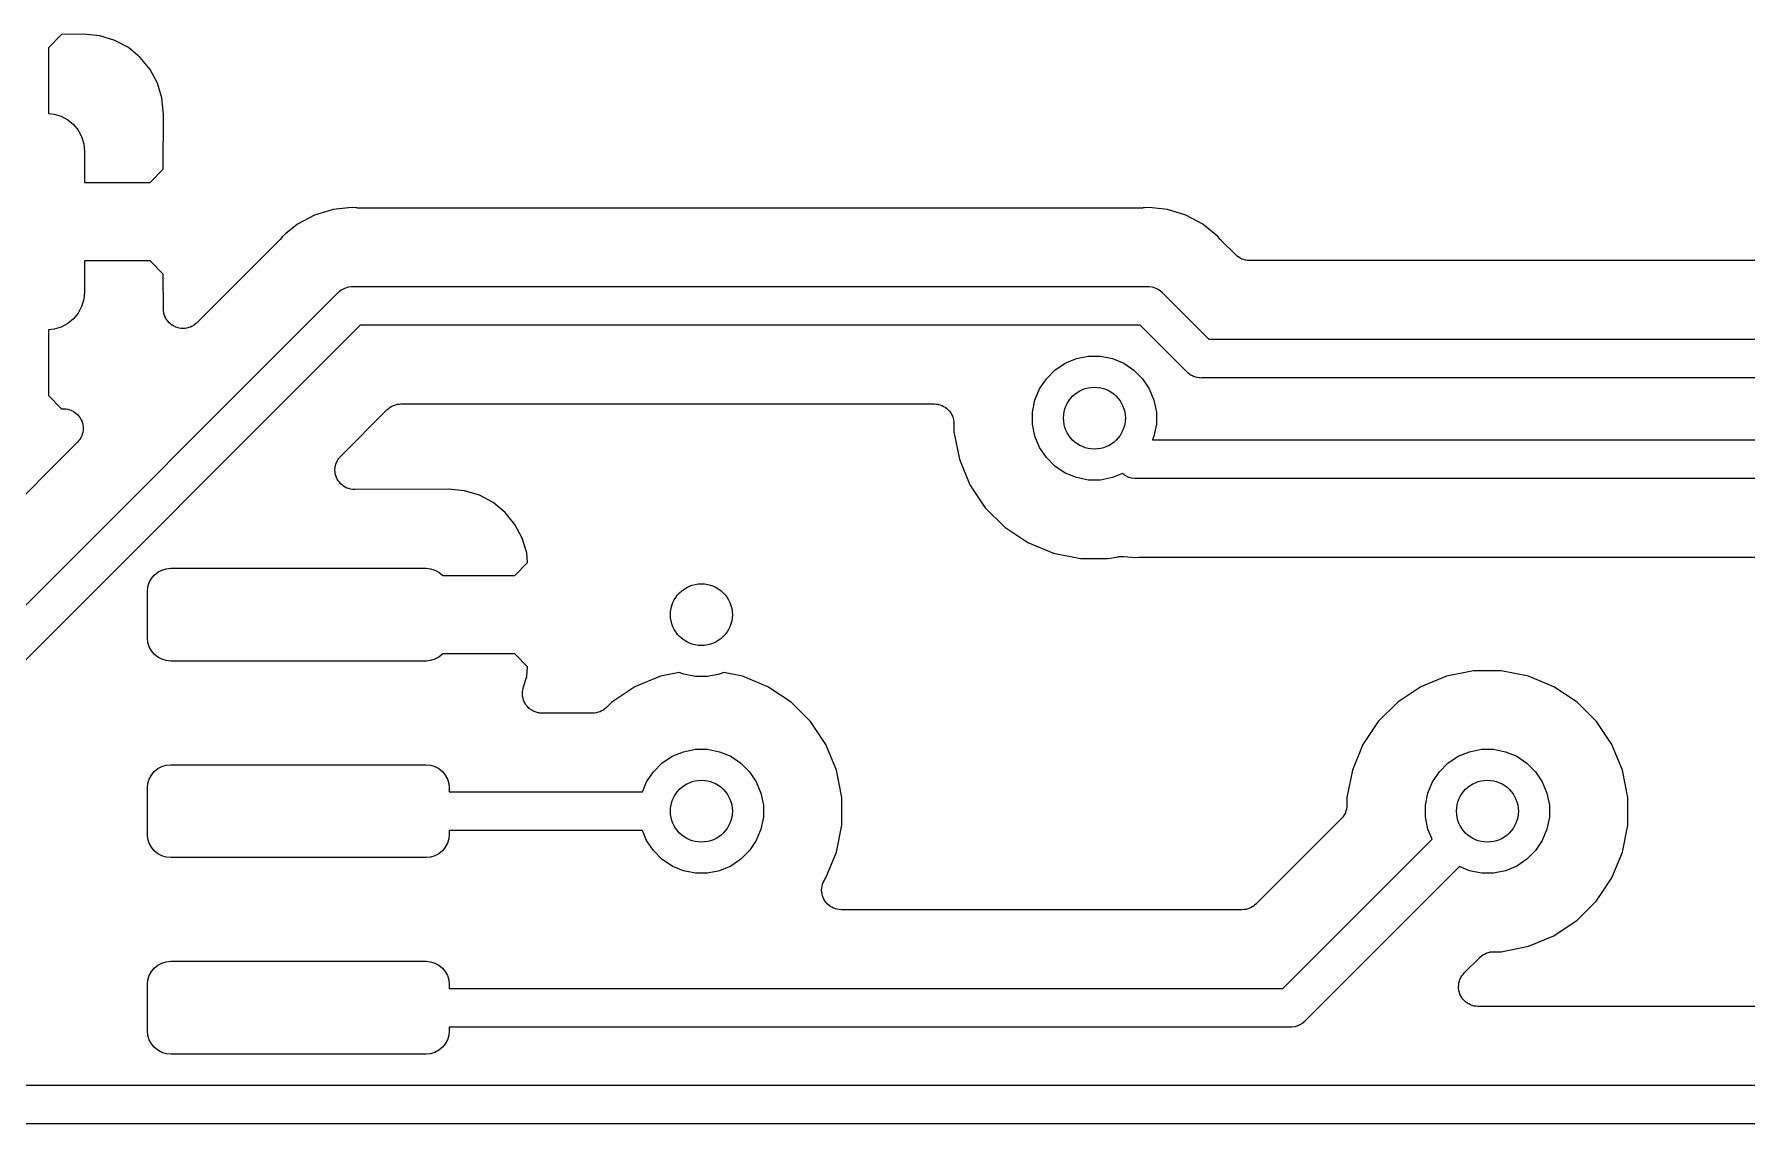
# Model space of a CAD drawing. Extents: x 4.65 to 8.46, y -5.31 to -3.29.
# Drawn here: x 6.6302 to 7.066, y -4.0795 to -3.8023 of the extents above; entities that cross this region are included whole.
import ezdxf

# ---------------------------------------------------------------- set-up
doc = ezdxf.new("R2010")
doc.units = 0
doc.header["$MEASUREMENT"] = 0
doc.layers.add('BLACK', color=7, linetype='CONTINUOUS')

msp = doc.modelspace()

# ---------------------------------------------------------------- linework, layer by layer
at = {"layer": 'BLACK', "linetype": 'CONTINUOUS'}
for p, q in [((6.63717, -3.80241), (6.63382, -3.80576)), ((6.6428, -3.80232), (6.63717, -3.80241)), ((6.64693, -3.80273), (6.6428, -3.80232)), ((6.6507, -3.80387), (6.64693, -3.80273)), ((6.65418, -3.80573), (6.6507, -3.80387)), ((6.63382, -3.80576), (6.63382, -3.82248)), ((6.65722, -3.80823), (6.65418, -3.80573)), ((6.65972, -3.81128), (6.65722, -3.80823)), ((6.66158, -3.81475), (6.65972, -3.81128)), ((6.66272, -3.81852), (6.66158, -3.81475)), ((6.66313, -3.82267), (6.66272, -3.81852)), ((6.63382, -3.82248), (6.63529, -3.82263)), ((6.63529, -3.82263), (6.63709, -3.82317)), ((6.63709, -3.82317), (6.63875, -3.82406)), ((6.63875, -3.82406), (6.6402, -3.82525)), ((6.6402, -3.82525), (6.64139, -3.82671)), ((6.66303, -3.83666), (6.66313, -3.82267)), ((6.64139, -3.82671), (6.64228, -3.82836)), ((6.64228, -3.82836), (6.64283, -3.83017)), ((6.64283, -3.83017), (6.64301, -3.83204)), ((6.64301, -3.83204), (6.64301, -3.84)), ((6.65969, -3.84), (6.66303, -3.83666)), ((6.64301, -3.84), (6.65969, -3.84)), ((6.70627, -3.8469), (6.70157, -3.84832)), ((6.71017, -3.84651), (6.70627, -3.8469)), ((6.71115, -3.84641), (6.71017, -3.84651)), ((6.71017, -3.84651), (6.71017, -3.84651)), ((6.71213, -3.84651), (6.71115, -3.84641)), ((6.71234, -3.84651), (6.71213, -3.84651)), ((6.71255, -3.84653), (6.71234, -3.84651)), ((6.71262, -3.84654), (6.71255, -3.84653)), ((6.91223, -3.84654), (6.71262, -3.84654)), ((6.91244, -3.84651), (6.91223, -3.84654)), ((6.91265, -3.84652), (6.91244, -3.84651)), ((6.91272, -3.84651), (6.91265, -3.84652)), ((6.9137, -3.84641), (6.91272, -3.84651)), ((6.91468, -3.84651), (6.9137, -3.84641)), ((6.91859, -3.8469), (6.91468, -3.84651)), ((6.91468, -3.84651), (6.91468, -3.84651)), ((6.92328, -3.84832), (6.91859, -3.8469)), ((6.69724, -3.85064), (6.6942, -3.85312)), ((6.70157, -3.84832), (6.69724, -3.85064)), ((6.92761, -3.85064), (6.92328, -3.84832)), ((6.93141, -3.85375), (6.92761, -3.85064)), ((6.69249, -3.85487), (6.67163, -3.87574)), ((6.69262, -3.85471), (6.69249, -3.85487)), ((6.69277, -3.85456), (6.69262, -3.85471)), ((6.69282, -3.85451), (6.69277, -3.85456)), ((6.69344, -3.85375), (6.69282, -3.85451)), ((6.6942, -3.85313), (6.69344, -3.85375)), ((6.6942, -3.85312), (6.6942, -3.85313)), ((6.93203, -3.85451), (6.93141, -3.85375)), ((6.93218, -3.85466), (6.93203, -3.85451)), ((6.93231, -3.85482), (6.93218, -3.85466)), ((6.93236, -3.85487), (6.93231, -3.85482)), ((6.93594, -3.85846), (6.93236, -3.85487)), ((6.65969, -3.86), (6.64301, -3.86)), ((6.64301, -3.86), (6.64301, -3.86796)), ((6.66303, -3.86334), (6.65969, -3.86)), ((6.9363, -3.85875), (6.93594, -3.85846)), ((6.93666, -3.85905), (6.9363, -3.85875)), ((6.93668, -3.85906), (6.93666, -3.85905)), ((6.9367, -3.85908), (6.93668, -3.85906)), ((6.93711, -3.85929), (6.9367, -3.85908)), ((6.93751, -3.85952), (6.93711, -3.85929)), ((6.93754, -3.85952), (6.93751, -3.85952)), ((6.93756, -3.85954), (6.93754, -3.85952)), ((6.938, -3.85967), (6.93756, -3.85954)), ((6.93844, -3.85981), (6.938, -3.85967)), ((6.93847, -3.85981), (6.93844, -3.85981)), ((6.93849, -3.85982), (6.93847, -3.85981)), ((6.93895, -3.85987), (6.93849, -3.85982)), ((6.93941, -3.85992), (6.93895, -3.85987)), ((6.93946, -3.85992), (6.93941, -3.85992)), ((6.93948, -3.85992), (6.93946, -3.85992)), ((6.93946, -3.85992), (6.93946, -3.85992)), ((6.93946, -3.85992), (6.93946, -3.85992)), ((7.29169, -3.85992), (6.93948, -3.85992)), ((6.66309, -3.87224), (6.66303, -3.86334)), ((6.59669, -3.97896), (6.7075, -3.86815)), ((6.64301, -3.86796), (6.64283, -3.86983)), ((6.7075, -3.86815), (6.70765, -3.86796)), ((6.70765, -3.86796), (6.70784, -3.86781)), ((6.70784, -3.86781), (6.70835, -3.86739)), ((6.70784, -3.86781), (6.70784, -3.86781)), ((6.70835, -3.86739), (6.7084, -3.86734)), ((6.7084, -3.86734), (6.70926, -3.86689)), ((6.70926, -3.86689), (6.71019, -3.86661)), ((6.71019, -3.86661), (6.71091, -3.86654)), ((6.71091, -3.86654), (6.71115, -3.86651)), ((6.71091, -3.86654), (6.71091, -3.86654)), ((6.71115, -3.86651), (6.71139, -3.86654)), ((6.71139, -3.86654), (6.91346, -3.86654)), ((6.91346, -3.86654), (6.9137, -3.86651)), ((6.9137, -3.86651), (6.91394, -3.86654)), ((6.91394, -3.86654), (6.91394, -3.86654)), ((6.91394, -3.86654), (6.91467, -3.86661)), ((6.91467, -3.86661), (6.91559, -3.86689)), ((6.91559, -3.86689), (6.91645, -3.86734)), ((6.91645, -3.86734), (6.9172, -3.86796)), ((6.9172, -3.86796), (6.91735, -3.86815)), ((6.91735, -3.86815), (6.92913, -3.87992)), ((6.64139, -3.87329), (6.6402, -3.87475)), ((6.64228, -3.87163), (6.64139, -3.87329)), ((6.64283, -3.86983), (6.64228, -3.87163)), ((6.66314, -3.8727), (6.66309, -3.87224)), ((6.66318, -3.87315), (6.66314, -3.8727)), ((6.66319, -3.87318), (6.66318, -3.87315)), ((6.6632, -3.87321), (6.66319, -3.87318)), ((6.66333, -3.87365), (6.6632, -3.87321)), ((6.66346, -3.87409), (6.66333, -3.87365)), ((6.71319, -3.87638), (6.60492, -3.98465)), ((6.63529, -3.87737), (6.63382, -3.87752)), ((6.63382, -3.87752), (6.63382, -3.89424)), ((6.63709, -3.87683), (6.63529, -3.87737)), ((6.63875, -3.87594), (6.63709, -3.87683)), ((6.6402, -3.87475), (6.63875, -3.87594)), ((6.66348, -3.87411), (6.66346, -3.87409)), ((6.66348, -3.87414), (6.66348, -3.87411)), ((6.6637, -3.87455), (6.66348, -3.87414)), ((6.66392, -3.87495), (6.6637, -3.87455)), ((6.66394, -3.87497), (6.66392, -3.87495)), ((6.66395, -3.875), (6.66394, -3.87497)), ((6.66424, -3.87535), (6.66395, -3.875)), ((6.66453, -3.87571), (6.66424, -3.87535)), ((6.66455, -3.87573), (6.66453, -3.87571)), ((6.66457, -3.87575), (6.66455, -3.87573)), ((6.66493, -3.87604), (6.66457, -3.87575)), ((6.66528, -3.87633), (6.66493, -3.87604)), ((6.66531, -3.87635), (6.66528, -3.87633)), ((6.66533, -3.87637), (6.66531, -3.87635)), ((6.66574, -3.87658), (6.66533, -3.87637)), ((6.66614, -3.8768), (6.66574, -3.87658)), ((6.66617, -3.87681), (6.66614, -3.8768)), ((6.66619, -3.87682), (6.66617, -3.87681)), ((6.66663, -3.87696), (6.66619, -3.87682)), ((6.66707, -3.87709), (6.66663, -3.87696)), ((6.6671, -3.8771), (6.66707, -3.87709)), ((6.66712, -3.8771), (6.6671, -3.8771)), ((6.66758, -3.87715), (6.66712, -3.8771)), ((6.66804, -3.8772), (6.66758, -3.87715)), ((6.66807, -3.8772), (6.66804, -3.8772)), ((6.6681, -3.8772), (6.66807, -3.8772)), ((6.66855, -3.87715), (6.6681, -3.8772)), ((6.66901, -3.87711), (6.66855, -3.87715)), ((6.66904, -3.87711), (6.66901, -3.87711)), ((6.66907, -3.8771), (6.66904, -3.87711)), ((6.66951, -3.87697), (6.66907, -3.8771)), ((6.66995, -3.87684), (6.66951, -3.87697)), ((6.66997, -3.87683), (6.66995, -3.87684)), ((6.67, -3.87682), (6.66997, -3.87683)), ((6.67041, -3.8766), (6.67, -3.87682)), ((6.67082, -3.87639), (6.67041, -3.8766)), ((6.67084, -3.87638), (6.67082, -3.87639)), ((6.67086, -3.87636), (6.67084, -3.87638)), ((6.67122, -3.87607), (6.67086, -3.87636)), ((6.67158, -3.87578), (6.67122, -3.87607)), ((6.67162, -3.87575), (6.67158, -3.87578)), ((6.67163, -3.87574), (6.67162, -3.87575)), ((6.67162, -3.87575), (6.67162, -3.87575)), ((6.67162, -3.87575), (6.67162, -3.87575)), ((6.91166, -3.87638), (6.71319, -3.87638)), ((6.92344, -3.88815), (6.91166, -3.87638)), ((6.92913, -3.87992), (7.30531, -3.87992)), ((6.88996, -3.88777), (6.89254, -3.88604)), ((6.89254, -3.88604), (6.89541, -3.88486)), ((6.89541, -3.88486), (6.89845, -3.88425)), ((6.89845, -3.88425), (6.90155, -3.88425)), ((6.90155, -3.88425), (6.90459, -3.88486)), ((6.90459, -3.88486), (6.90746, -3.88604)), ((6.90746, -3.88604), (6.91004, -3.88777)), ((6.88604, -3.89254), (6.88777, -3.88996)), ((6.88777, -3.88996), (6.88996, -3.88777)), ((6.91004, -3.88777), (6.91223, -3.88996)), ((6.91223, -3.88996), (6.91396, -3.89254)), ((6.92359, -3.88834), (6.92344, -3.88815)), ((6.92378, -3.88849), (6.92359, -3.88834)), ((6.92434, -3.88895), (6.92378, -3.88849)), ((6.92493, -3.88927), (6.92434, -3.88895)), ((6.92519, -3.88941), (6.92493, -3.88927)), ((6.92612, -3.88969), (6.92519, -3.88941)), ((6.92685, -3.88976), (6.92612, -3.88969)), ((6.92709, -3.88979), (6.92685, -3.88976)), ((6.92685, -3.88976), (6.92685, -3.88976)), ((6.92733, -3.88976), (6.92709, -3.88979)), ((7.30531, -3.88976), (6.92733, -3.88976)), ((6.63382, -3.89424), (6.63717, -3.89759)), ((6.88425, -3.89845), (6.88486, -3.89541)), ((6.88486, -3.89541), (6.88604, -3.89254)), ((6.91396, -3.89254), (6.91514, -3.89541)), ((6.91514, -3.89541), (6.91575, -3.89845)), ((6.63717, -3.89759), (6.63777, -3.8976)), ((6.63777, -3.8976), (6.63784, -3.8976)), ((6.63784, -3.8976), (6.63828, -3.89766)), ((6.63828, -3.89766), (6.63872, -3.8977)), ((6.63872, -3.8977), (6.63876, -3.89772)), ((6.63876, -3.89772), (6.63881, -3.89772)), ((6.63881, -3.89772), (6.63923, -3.89786)), ((6.63923, -3.89786), (6.63965, -3.898)), ((6.63965, -3.898), (6.63969, -3.89802)), ((6.63969, -3.89802), (6.63973, -3.89803)), ((6.63973, -3.89803), (6.64012, -3.89825)), ((6.64012, -3.89825), (6.6405, -3.89846)), ((6.6405, -3.89846), (6.64054, -3.89849)), ((6.64054, -3.89849), (6.64058, -3.89852)), ((6.64058, -3.89852), (6.64091, -3.89881)), ((6.64091, -3.89881), (6.64125, -3.89909)), ((6.64125, -3.89909), (6.64128, -3.89912)), ((6.64128, -3.89912), (6.64132, -3.89916)), ((6.64132, -3.89916), (6.64159, -3.8995)), ((6.64159, -3.8995), (6.64187, -3.89985)), ((6.64187, -3.89985), (6.64189, -3.89989)), ((6.64189, -3.89989), (6.64192, -3.89993)), ((6.70821, -3.90964), (6.72001, -3.89784)), ((6.72001, -3.89784), (6.72002, -3.89783)), ((6.72002, -3.89783), (6.72006, -3.89779)), ((6.72002, -3.89783), (6.72002, -3.89783)), ((6.72002, -3.89783), (6.72002, -3.89783)), ((6.72006, -3.89779), (6.72042, -3.89751)), ((6.72042, -3.89751), (6.72078, -3.89721)), ((6.72078, -3.89721), (6.7208, -3.8972)), ((6.7208, -3.8972), (6.72082, -3.89718)), ((6.72082, -3.89718), (6.72123, -3.89697)), ((6.72123, -3.89697), (6.72164, -3.89676)), ((6.72164, -3.89676), (6.72166, -3.89675)), ((6.72166, -3.89675), (6.72169, -3.89674)), ((6.72169, -3.89674), (6.72213, -3.89661)), ((6.72213, -3.89661), (6.72257, -3.89647)), ((6.72257, -3.89647), (6.7226, -3.89647)), ((6.7226, -3.89647), (6.72262, -3.89646)), ((6.72262, -3.89646), (6.72309, -3.89642)), ((6.72309, -3.89642), (6.72354, -3.89638)), ((6.72354, -3.89638), (6.85925, -3.89638)), ((6.85925, -3.89638), (6.85929, -3.89638)), ((6.85929, -3.89638), (6.85929, -3.89638)), ((6.85929, -3.89638), (6.85929, -3.89638)), ((6.85929, -3.89638), (6.85932, -3.89638)), ((6.85932, -3.89638), (6.85979, -3.89643)), ((6.85979, -3.89643), (6.86026, -3.89648)), ((6.86026, -3.89648), (6.86027, -3.89649)), ((6.86027, -3.89649), (6.86029, -3.89649)), ((6.86029, -3.89649), (6.86074, -3.89663)), ((6.86074, -3.89663), (6.86119, -3.89677)), ((6.86119, -3.89677), (6.8612, -3.89678)), ((6.8612, -3.89678), (6.86122, -3.89678)), ((6.86122, -3.89678), (6.86163, -3.89701)), ((6.86163, -3.89701), (6.86205, -3.89723)), ((6.86205, -3.89723), (6.86206, -3.89724)), ((6.86206, -3.89724), (6.86208, -3.89725)), ((6.86208, -3.89725), (6.86244, -3.89755)), ((6.86244, -3.89755), (6.8628, -3.89785)), ((6.8628, -3.89785), (6.86281, -3.89787)), ((6.86281, -3.89787), (6.86282, -3.89788)), ((6.86282, -3.89788), (6.86312, -3.89825)), ((6.86312, -3.89825), (6.86342, -3.89861)), ((6.86342, -3.89861), (6.86342, -3.89863)), ((6.86342, -3.89863), (6.86344, -3.89864)), ((6.86344, -3.89864), (6.86365, -3.89906)), ((6.86365, -3.89906), (6.86387, -3.89947)), ((6.86387, -3.89947), (6.86388, -3.89949)), ((6.86388, -3.89949), (6.86389, -3.8995)), ((6.86389, -3.8995), (6.86402, -3.89995)), ((6.88425, -3.90155), (6.88425, -3.89845)), ((6.91575, -3.89845), (6.91575, -3.90155)), ((6.64192, -3.89993), (6.64212, -3.90032)), ((6.64212, -3.90032), (6.64232, -3.90071)), ((6.64244, -3.9041), (6.64231, -3.90452)), ((6.64232, -3.90071), (6.64234, -3.90075)), ((6.64234, -3.90075), (6.64236, -3.9008)), ((6.64236, -3.9008), (6.64248, -3.90122)), ((6.64258, -3.90368), (6.64244, -3.9041)), ((6.64248, -3.90122), (6.6426, -3.90164)), ((6.64259, -3.90359), (6.64258, -3.90363)), ((6.64258, -3.90363), (6.64258, -3.90368)), ((6.64264, -3.90315), (6.64259, -3.90359)), ((6.6426, -3.90164), (6.64261, -3.90169)), ((6.64261, -3.90169), (6.64262, -3.90174)), ((6.64262, -3.90174), (6.64265, -3.90218)), ((6.64269, -3.90271), (6.64264, -3.90315)), ((6.64265, -3.90218), (6.64269, -3.90262)), ((6.64269, -3.90262), (6.64269, -3.90266)), ((6.64269, -3.90266), (6.64269, -3.90271)), ((6.86402, -3.89995), (6.86416, -3.90041)), ((6.86416, -3.90041), (6.86416, -3.90042)), ((6.86416, -3.90042), (6.86416, -3.90044)), ((6.86416, -3.90044), (6.86421, -3.90091)), ((6.86421, -3.90091), (6.86425, -3.90138)), ((6.86425, -3.90138), (6.86425, -3.90352)), ((6.86425, -3.90352), (6.86563, -3.91043)), ((6.88486, -3.90459), (6.88425, -3.90155)), ((6.91575, -3.90155), (6.91514, -3.90459)), ((6.64123, -3.90613), (6.58342, -3.96395)), ((6.64151, -3.90579), (6.64123, -3.90613)), ((6.6418, -3.90546), (6.64151, -3.90579)), ((6.64182, -3.90542), (6.6418, -3.90546)), ((6.64185, -3.90538), (6.64182, -3.90542)), ((6.64206, -3.90499), (6.64185, -3.90538)), ((6.64227, -3.90461), (6.64206, -3.90499)), ((6.64229, -3.90456), (6.64227, -3.90461)), ((6.64231, -3.90452), (6.64229, -3.90456)), ((6.88604, -3.90746), (6.88486, -3.90459)), ((6.88777, -3.91004), (6.88604, -3.90746)), ((6.91514, -3.90459), (6.91476, -3.90551)), ((6.91476, -3.90551), (7.30531, -3.90551)), ((6.70675, -3.91316), (6.7068, -3.91268)), ((6.7068, -3.91268), (6.70684, -3.91219)), ((6.70684, -3.91219), (6.70685, -3.91219)), ((6.70685, -3.91219), (6.70698, -3.91174)), ((6.70685, -3.91219), (6.70685, -3.91219)), ((6.70698, -3.91174), (6.70713, -3.91126)), ((6.70713, -3.91125), (6.70736, -3.91083)), ((6.70713, -3.91126), (6.70713, -3.91125)), ((6.70713, -3.91126), (6.70713, -3.91126)), ((6.70736, -3.91083), (6.70759, -3.9104)), ((6.70759, -3.91039), (6.70792, -3.91)), ((6.70759, -3.9104), (6.70759, -3.91039)), ((6.70759, -3.9104), (6.70759, -3.9104)), ((6.70792, -3.91), (6.70821, -3.90964)), ((6.70821, -3.90964), (6.70821, -3.90964)), ((6.70821, -3.90964), (6.70821, -3.90964)), ((6.86563, -3.91043), (6.86832, -3.91693)), ((6.88996, -3.91223), (6.88777, -3.91004)), ((6.89254, -3.91396), (6.88996, -3.91223)), ((6.7068, -3.91366), (6.70675, -3.91316)), ((6.70675, -3.91316), (6.70675, -3.91316)), ((6.70675, -3.91316), (6.70675, -3.91316)), ((6.70684, -3.91413), (6.7068, -3.91366)), ((6.70698, -3.91461), (6.70684, -3.91413)), ((6.70684, -3.91413), (6.70684, -3.91413)), ((6.70684, -3.91413), (6.70684, -3.91413)), ((6.70712, -3.91506), (6.70698, -3.91461)), ((6.70712, -3.91507), (6.70712, -3.91506)), ((6.70735, -3.9155), (6.70712, -3.91507)), ((6.70712, -3.91507), (6.70712, -3.91507)), ((6.70757, -3.91593), (6.70735, -3.9155)), ((6.70758, -3.91593), (6.70757, -3.91593)), ((6.70757, -3.91593), (6.70757, -3.91593)), ((6.70788, -3.91631), (6.70758, -3.91593)), ((6.70819, -3.91669), (6.70788, -3.91631)), ((6.70856, -3.917), (6.70819, -3.91669)), ((6.70819, -3.91669), (6.70819, -3.91669)), ((6.70819, -3.91669), (6.70819, -3.91669)), ((6.70894, -3.91731), (6.70856, -3.917)), ((6.70937, -3.91754), (6.70894, -3.91731)), ((6.70894, -3.91731), (6.70894, -3.91731)), ((6.70894, -3.91731), (6.70894, -3.91731)), ((6.86832, -3.91693), (6.87223, -3.92279)), ((6.89541, -3.91514), (6.89254, -3.91396)), ((6.89845, -3.91575), (6.89541, -3.91514)), ((6.90155, -3.91575), (6.89845, -3.91575)), ((6.90459, -3.91514), (6.90155, -3.91575)), ((6.90713, -3.91409), (6.90459, -3.91514)), ((6.90755, -3.91443), (6.90713, -3.91409)), ((6.90769, -3.91454), (6.90755, -3.91443)), ((6.90854, -3.915), (6.90769, -3.91454)), ((6.90947, -3.91528), (6.90854, -3.915)), ((6.91019, -3.91535), (6.90947, -3.91528)), ((6.91043, -3.91538), (6.91019, -3.91535)), ((6.91019, -3.91535), (6.91019, -3.91535)), ((6.91067, -3.91535), (6.91043, -3.91538)), ((7.30531, -3.91535), (6.91067, -3.91535)), ((6.70979, -3.91778), (6.70937, -3.91754)), ((6.7098, -3.91778), (6.70979, -3.91778)), ((6.71026, -3.91793), (6.7098, -3.91778)), ((6.7098, -3.91778), (6.7098, -3.91778)), ((6.71072, -3.91807), (6.71026, -3.91793)), ((6.71073, -3.91807), (6.71072, -3.91807)), ((6.71123, -3.91812), (6.71073, -3.91807)), ((6.71073, -3.91807), (6.71073, -3.91807)), ((6.71169, -3.91818), (6.71123, -3.91812)), ((6.7117, -3.91817), (6.71169, -3.91818)), ((6.7117, -3.91818), (6.7117, -3.91817)), ((6.71177, -3.91818), (6.7117, -3.91818)), ((6.73559, -3.91807), (6.71177, -3.91818)), ((6.73975, -3.91848), (6.73559, -3.91807)), ((6.74352, -3.91962), (6.73975, -3.91848)), ((6.74699, -3.92148), (6.74352, -3.91962)), ((6.75004, -3.92398), (6.74699, -3.92148)), ((6.75254, -3.92702), (6.75004, -3.92398)), ((6.87223, -3.92279), (6.87721, -3.92777)), ((6.75439, -3.9305), (6.75254, -3.92702)), ((6.87721, -3.92777), (6.88307, -3.93168)), ((6.75554, -3.93427), (6.75439, -3.9305)), ((6.75578, -3.93673), (6.75554, -3.93427)), ((6.88307, -3.93168), (6.88957, -3.93437)), ((6.88957, -3.93437), (6.89648, -3.93575)), ((6.66168, -3.93918), (6.6627, -3.93864)), ((6.6627, -3.93864), (6.66381, -3.9383)), ((6.66381, -3.9383), (6.66496, -3.93819)), ((6.66496, -3.93819), (6.72992, -3.93819)), ((6.72992, -3.93819), (6.73107, -3.9383)), ((6.73107, -3.9383), (6.73218, -3.93864)), ((6.73218, -3.93864), (6.7332, -3.93918)), ((6.75251, -3.94), (6.75578, -3.93673)), ((6.89648, -3.93575), (6.90352, -3.93575)), ((6.90352, -3.93575), (6.906, -3.93525)), ((6.906, -3.93525), (6.90607, -3.93524)), ((6.90607, -3.93524), (6.90628, -3.93522)), ((6.90628, -3.93522), (6.90649, -3.93518)), ((6.90649, -3.93518), (6.90677, -3.93518)), ((6.90677, -3.93518), (6.90704, -3.93516)), ((6.90704, -3.93516), (6.90725, -3.93518)), ((6.90725, -3.93518), (6.90747, -3.93518)), ((6.90747, -3.93518), (6.91043, -3.93547)), ((6.91043, -3.93547), (6.91141, -3.93538)), ((6.91141, -3.93538), (6.91148, -3.93537)), ((6.91148, -3.93537), (6.91169, -3.93537)), ((6.91169, -3.93537), (6.9119, -3.93535)), ((6.9119, -3.93535), (7.21733, -3.93535)), ((6.65906, -3.94409), (6.65917, -3.94294)), ((6.65917, -3.94294), (6.6595, -3.94183)), ((6.6595, -3.94183), (6.66005, -3.94081)), ((6.66005, -3.94081), (6.66078, -3.93992)), ((6.66078, -3.93992), (6.66168, -3.93918)), ((6.7332, -3.93918), (6.7341, -3.93992)), ((6.7341, -3.93992), (6.73416, -3.94)), ((6.73416, -3.94), (6.75251, -3.94)), ((6.65906, -3.95591), (6.65906, -3.94409)), ((6.65917, -3.95706), (6.65906, -3.95591)), ((6.6595, -3.95817), (6.65917, -3.95706)), ((6.66005, -3.95919), (6.6595, -3.95817)), ((6.66078, -3.96008), (6.66005, -3.95919)), ((6.66168, -3.96082), (6.66078, -3.96008)), ((6.6627, -3.96136), (6.66168, -3.96082)), ((6.7332, -3.96082), (6.73218, -3.96136)), ((6.7341, -3.96008), (6.7332, -3.96082)), ((6.73416, -3.96), (6.7341, -3.96008)), ((6.75251, -3.96), (6.73416, -3.96)), ((6.75578, -3.96327), (6.75251, -3.96)), ((6.66381, -3.9617), (6.6627, -3.96136)), ((6.66496, -3.96181), (6.66381, -3.9617)), ((6.72992, -3.96181), (6.66496, -3.96181)), ((6.73107, -3.9617), (6.72992, -3.96181)), ((6.73218, -3.96136), (6.73107, -3.9617)), ((6.75554, -3.96573), (6.75578, -3.96327)), ((6.7943, -3.96469), (6.78957, -3.96563)), ((6.79541, -3.96514), (6.7943, -3.96469)), ((6.79845, -3.96575), (6.79541, -3.96514)), ((6.80459, -3.96514), (6.80155, -3.96575)), ((6.8057, -3.96469), (6.80459, -3.96514)), ((6.81043, -3.96563), (6.8057, -3.96469)), ((6.99648, -3.96425), (6.98957, -3.96563)), ((7.00352, -3.96425), (6.99648, -3.96425)), ((7.01043, -3.96563), (7.00352, -3.96425)), ((6.75447, -3.96958), (6.75452, -3.96933)), ((6.75447, -3.96981), (6.75447, -3.96958)), ((6.75452, -3.96933), (6.75455, -3.96907)), ((6.75455, -3.96907), (6.75461, -3.96885)), ((6.75461, -3.96885), (6.75466, -3.96863)), ((6.75466, -3.96863), (6.75554, -3.96573)), ((6.78307, -3.96832), (6.77721, -3.97223)), ((6.78957, -3.96563), (6.78307, -3.96832)), ((6.80155, -3.96575), (6.79845, -3.96575)), ((6.81693, -3.96832), (6.81043, -3.96563)), ((6.82279, -3.97223), (6.81693, -3.96832)), ((6.98307, -3.96832), (6.97721, -3.97223)), ((6.98957, -3.96563), (6.98307, -3.96832)), ((7.01693, -3.96832), (7.01043, -3.96563)), ((7.02279, -3.97223), (7.01693, -3.96832)), ((6.75444, -3.97004), (6.75447, -3.96981)), ((6.75447, -3.9703), (6.75444, -3.97004)), ((6.75447, -3.97056), (6.75447, -3.9703)), ((6.75451, -3.97079), (6.75447, -3.97056)), ((6.75453, -3.97102), (6.75451, -3.97079)), ((6.75461, -3.97126), (6.75453, -3.97102)), ((6.75466, -3.97152), (6.75461, -3.97126)), ((6.75474, -3.97173), (6.75466, -3.97152)), ((6.75481, -3.97195), (6.75474, -3.97173)), ((6.75493, -3.97218), (6.75481, -3.97195)), ((6.75503, -3.97242), (6.75493, -3.97218)), ((6.75515, -3.97261), (6.75503, -3.97242)), ((6.75526, -3.97282), (6.75515, -3.97261)), ((6.75542, -3.97302), (6.75526, -3.97282)), ((6.75556, -3.97323), (6.75542, -3.97302)), ((6.75573, -3.9734), (6.75556, -3.97323)), ((6.75587, -3.97358), (6.75573, -3.9734)), ((6.75607, -3.97374), (6.75587, -3.97358)), ((6.75625, -3.97393), (6.75607, -3.97374)), ((6.75644, -3.97406), (6.75625, -3.97393)), ((6.77542, -3.97395), (6.77506, -3.97424)), ((6.77578, -3.97366), (6.77542, -3.97395)), ((6.77582, -3.97363), (6.77578, -3.97366)), ((6.77583, -3.97361), (6.77582, -3.97363)), ((6.77582, -3.97363), (6.77582, -3.97363)), ((6.77582, -3.97363), (6.77582, -3.97363)), ((6.77721, -3.97223), (6.77583, -3.97361)), ((6.82777, -3.97721), (6.82279, -3.97223)), ((6.97721, -3.97223), (6.97223, -3.97721)), ((7.02777, -3.97721), (7.02279, -3.97223)), ((6.75662, -3.9742), (6.75644, -3.97406)), ((6.75685, -3.97433), (6.75662, -3.9742)), ((6.75706, -3.97447), (6.75685, -3.97433)), ((6.75727, -3.97456), (6.75706, -3.97447)), ((6.75747, -3.97467), (6.75727, -3.97456)), ((6.75772, -3.97475), (6.75747, -3.97467)), ((6.75796, -3.97485), (6.75772, -3.97475)), ((6.75818, -3.9749), (6.75796, -3.97485)), ((6.7584, -3.97497), (6.75818, -3.9749)), ((6.75866, -3.975), (6.7584, -3.97497)), ((6.75891, -3.97505), (6.75866, -3.975)), ((6.75914, -3.97505), (6.75891, -3.97505)), ((6.75937, -3.97508), (6.75914, -3.97505)), ((6.75944, -3.97508), (6.75937, -3.97508)), ((6.77229, -3.97508), (6.75944, -3.97508)), ((6.77275, -3.97503), (6.77229, -3.97508)), ((6.77321, -3.97499), (6.77275, -3.97503)), ((6.77324, -3.97499), (6.77321, -3.97499)), ((6.77327, -3.97498), (6.77324, -3.97499)), ((6.77371, -3.97485), (6.77327, -3.97498)), ((6.77415, -3.97472), (6.77371, -3.97485)), ((6.77418, -3.97471), (6.77415, -3.97472)), ((6.7742, -3.9747), (6.77418, -3.97471)), ((6.77461, -3.97448), (6.7742, -3.9747)), ((6.77502, -3.97427), (6.77461, -3.97448)), ((6.77504, -3.97426), (6.77502, -3.97427)), ((6.77506, -3.97424), (6.77504, -3.97426)), ((6.83168, -3.98307), (6.82777, -3.97721)), ((6.97223, -3.97721), (6.96832, -3.98307)), ((7.03168, -3.98307), (7.02777, -3.97721)), ((6.78996, -3.98777), (6.79254, -3.98604)), ((6.79254, -3.98604), (6.79541, -3.98486)), ((6.79541, -3.98486), (6.79845, -3.98425)), ((6.79845, -3.98425), (6.80155, -3.98425)), ((6.80155, -3.98425), (6.80459, -3.98486)), ((6.80459, -3.98486), (6.80746, -3.98604)), ((6.80746, -3.98604), (6.81004, -3.98777)), ((6.83437, -3.98957), (6.83168, -3.98307)), ((6.96832, -3.98307), (6.96563, -3.98957)), ((6.98996, -3.98777), (6.99254, -3.98604)), ((6.99254, -3.98604), (6.99541, -3.98486)), ((6.99541, -3.98486), (6.99845, -3.98425)), ((6.99845, -3.98425), (7.00155, -3.98425)), ((7.00155, -3.98425), (7.00459, -3.98486)), ((7.00459, -3.98486), (7.00746, -3.98604)), ((7.00746, -3.98604), (7.01004, -3.98777)), ((7.03437, -3.98957), (7.03168, -3.98307)), ((6.6595, -3.99183), (6.66005, -3.99081)), ((6.66005, -3.99081), (6.66078, -3.98992)), ((6.66078, -3.98992), (6.66168, -3.98918)), ((6.66168, -3.98918), (6.6627, -3.98864)), ((6.6627, -3.98864), (6.66381, -3.9883)), ((6.66381, -3.9883), (6.66496, -3.98819)), ((6.66496, -3.98819), (6.72992, -3.98819)), ((6.72992, -3.98819), (6.73107, -3.9883)), ((6.73107, -3.9883), (6.73218, -3.98864)), ((6.73218, -3.98864), (6.7332, -3.98918)), ((6.7332, -3.98918), (6.7341, -3.98992)), ((6.7341, -3.98992), (6.73483, -3.99081)), ((6.73483, -3.99081), (6.73538, -3.99183)), ((6.78604, -3.99254), (6.78777, -3.98996)), ((6.78777, -3.98996), (6.78996, -3.98777)), ((6.81004, -3.98777), (6.81223, -3.98996)), ((6.81223, -3.98996), (6.81396, -3.99254)), ((6.83575, -3.99648), (6.83437, -3.98957)), ((6.96563, -3.98957), (6.96425, -3.99648)), ((6.98604, -3.99254), (6.98777, -3.98996)), ((6.98777, -3.98996), (6.98996, -3.98777)), ((7.01004, -3.98777), (7.01223, -3.98996)), ((7.01223, -3.98996), (7.01396, -3.99254)), ((7.03575, -3.99648), (7.03437, -3.98957)), ((6.65906, -3.99409), (6.65917, -3.99294)), ((6.65906, -4.00591), (6.65906, -3.99409)), ((6.65917, -3.99294), (6.6595, -3.99183)), ((6.73538, -3.99183), (6.73571, -3.99294)), ((6.73571, -3.99294), (6.73583, -3.99409)), ((6.73583, -3.99409), (6.73583, -3.99508)), ((6.73583, -3.99508), (6.78499, -3.99508)), ((6.78499, -3.99508), (6.78604, -3.99254)), ((6.81396, -3.99254), (6.81514, -3.99541)), ((6.81514, -3.99541), (6.81575, -3.99845)), ((6.98425, -3.99845), (6.98486, -3.99541)), ((6.98486, -3.99541), (6.98604, -3.99254)), ((7.01396, -3.99254), (7.01514, -3.99541)), ((7.01514, -3.99541), (7.01575, -3.99845)), ((6.81575, -3.99845), (6.81575, -4.00155)), ((6.83575, -4.00352), (6.83575, -3.99648)), ((6.964, -3.99991), (6.96387, -4.00035)), ((6.96414, -3.99947), (6.964, -3.99991)), ((6.96415, -3.99945), (6.96414, -3.99947)), ((6.9642, -3.99896), (6.96415, -3.99942)), ((6.96415, -3.99942), (6.96415, -3.99945)), ((6.96425, -3.9985), (6.9642, -3.99896)), ((6.96425, -3.99648), (6.96425, -3.99843)), ((6.96425, -3.99843), (6.96425, -3.99845)), ((6.96425, -3.99845), (6.96425, -3.99845)), ((6.96425, -3.99845), (6.96425, -3.99845)), ((6.96425, -3.99845), (6.96425, -3.9985)), ((6.98425, -4.00155), (6.98425, -3.99845)), ((7.01575, -3.99845), (7.01575, -4.00155)), ((7.03575, -4.00352), (7.03575, -3.99648)), ((6.81575, -4.00155), (6.81514, -4.00459)), ((6.83437, -4.01043), (6.83575, -4.00352)), ((6.96279, -4.00197), (6.94114, -4.02361)), ((6.96308, -4.00161), (6.96279, -4.00197)), ((6.96338, -4.00126), (6.96308, -4.00161)), ((6.96339, -4.00123), (6.96338, -4.00126)), ((6.96341, -4.00121), (6.96339, -4.00123)), ((6.96363, -4.00081), (6.96341, -4.00121)), ((6.96385, -4.0004), (6.96363, -4.00081)), ((6.96386, -4.00038), (6.96385, -4.0004)), ((6.96387, -4.00035), (6.96386, -4.00038)), ((6.98486, -4.00459), (6.98425, -4.00155)), ((7.01575, -4.00155), (7.01514, -4.00459)), ((7.03437, -4.01043), (7.03575, -4.00352)), ((6.65917, -4.00706), (6.65906, -4.00591)), ((6.6595, -4.00817), (6.65917, -4.00706)), ((6.66005, -4.00919), (6.6595, -4.00817)), ((6.73538, -4.00817), (6.73483, -4.00919)), ((6.73571, -4.00706), (6.73538, -4.00817)), ((6.73583, -4.00591), (6.73571, -4.00706)), ((6.78499, -4.00492), (6.73583, -4.00492)), ((6.73583, -4.00492), (6.73583, -4.00591)), ((6.78604, -4.00746), (6.78499, -4.00492)), ((6.78777, -4.01004), (6.78604, -4.00746)), ((6.81396, -4.00746), (6.81223, -4.01004)), ((6.81514, -4.00459), (6.81396, -4.00746)), ((6.94796, -4.04508), (6.98591, -4.00713)), ((6.98591, -4.00713), (6.98486, -4.00459)), ((7.01396, -4.00746), (7.01223, -4.01004)), ((7.01514, -4.00459), (7.01396, -4.00746)), ((6.66078, -4.01008), (6.66005, -4.00919)), ((6.66168, -4.01082), (6.66078, -4.01008)), ((6.6627, -4.01136), (6.66168, -4.01082)), ((6.66381, -4.0117), (6.6627, -4.01136)), ((6.66496, -4.01181), (6.66381, -4.0117)), ((6.72992, -4.01181), (6.66496, -4.01181)), ((6.73107, -4.0117), (6.72992, -4.01181)), ((6.73218, -4.01136), (6.73107, -4.0117)), ((6.7332, -4.01082), (6.73218, -4.01136)), ((6.7341, -4.01008), (6.7332, -4.01082)), ((6.73483, -4.00919), (6.7341, -4.01008)), ((6.78996, -4.01223), (6.78777, -4.01004)), ((6.79254, -4.01396), (6.78996, -4.01223)), ((6.81004, -4.01223), (6.80746, -4.01396)), ((6.81223, -4.01004), (6.81004, -4.01223)), ((6.83168, -4.01693), (6.83437, -4.01043)), ((7.01004, -4.01223), (7.00746, -4.01396)), ((7.01223, -4.01004), (7.01004, -4.01223)), ((7.03168, -4.01693), (7.03437, -4.01043)), ((6.79541, -4.01514), (6.79254, -4.01396)), ((6.79845, -4.01575), (6.79541, -4.01514)), ((6.80155, -4.01575), (6.79845, -4.01575)), ((6.80459, -4.01514), (6.80155, -4.01575)), ((6.80746, -4.01396), (6.80459, -4.01514)), ((6.83121, -4.01772), (6.83143, -4.0173)), ((6.83143, -4.0173), (6.83168, -4.01693)), ((6.99287, -4.01409), (6.95365, -4.05331)), ((6.99541, -4.01514), (6.99287, -4.01409)), ((6.99845, -4.01575), (6.99541, -4.01514)), ((7.00155, -4.01575), (6.99845, -4.01575)), ((7.00459, -4.01514), (7.00155, -4.01575)), ((7.00746, -4.01396), (7.00459, -4.01514)), ((7.02777, -4.02279), (7.03168, -4.01693)), ((6.83059, -4.02004), (6.83064, -4.01957)), ((6.83059, -4.02005), (6.83059, -4.02004)), ((6.83059, -4.02007), (6.83059, -4.02005)), ((6.83064, -4.02054), (6.83059, -4.02007)), ((6.83064, -4.01957), (6.83069, -4.01909)), ((6.83068, -4.02102), (6.83064, -4.02054)), ((6.83068, -4.02103), (6.83068, -4.02102)), ((6.83068, -4.02104), (6.83068, -4.02103)), ((6.83082, -4.0215), (6.83068, -4.02104)), ((6.83069, -4.01907), (6.83084, -4.01861)), ((6.83069, -4.01908), (6.83069, -4.01907)), ((6.83069, -4.01909), (6.83069, -4.01908)), ((6.83096, -4.02195), (6.83082, -4.0215)), ((6.83084, -4.01861), (6.83097, -4.01816)), ((6.83097, -4.01816), (6.83098, -4.01815)), ((6.83098, -4.01814), (6.83121, -4.01772)), ((6.83098, -4.01815), (6.83098, -4.01814)), ((6.83096, -4.02196), (6.83096, -4.02195)), ((6.83096, -4.02197), (6.83096, -4.02196)), ((6.83118, -4.02239), (6.83096, -4.02197)), ((6.83141, -4.02282), (6.83118, -4.02239)), ((6.83141, -4.02283), (6.83141, -4.02282)), ((6.83142, -4.02283), (6.83141, -4.02283)), ((6.83172, -4.02321), (6.83142, -4.02283)), ((6.83202, -4.02358), (6.83172, -4.02321)), ((6.83203, -4.02358), (6.83202, -4.02358)), ((6.83203, -4.02359), (6.83203, -4.02358)), ((6.8324, -4.0239), (6.83203, -4.02359)), ((6.83277, -4.0242), (6.8324, -4.0239)), ((6.83278, -4.02421), (6.83277, -4.0242)), ((6.83278, -4.02422), (6.83278, -4.02421)), ((6.8332, -4.02445), (6.83278, -4.02422)), ((6.83362, -4.02467), (6.8332, -4.02445)), ((6.83363, -4.02468), (6.83362, -4.02467)), ((6.83364, -4.02468), (6.83363, -4.02468)), ((6.83409, -4.02482), (6.83364, -4.02468)), ((6.83455, -4.02497), (6.83409, -4.02482)), ((6.83456, -4.02497), (6.83455, -4.02497)), ((6.83457, -4.02497), (6.83456, -4.02497)), ((6.83504, -4.02502), (6.83457, -4.02497)), ((6.83552, -4.02508), (6.83504, -4.02502)), ((6.83554, -4.02508), (6.83552, -4.02508)), ((6.83559, -4.02508), (6.83554, -4.02508)), ((6.83554, -4.02508), (6.83554, -4.02508)), ((6.83554, -4.02508), (6.83554, -4.02508)), ((6.93761, -4.02508), (6.83559, -4.02508)), ((6.93807, -4.02503), (6.93761, -4.02508)), ((6.93853, -4.02499), (6.93807, -4.02503)), ((6.93855, -4.02499), (6.93853, -4.02499)), ((6.93858, -4.02498), (6.93855, -4.02499)), ((6.93902, -4.02485), (6.93858, -4.02498)), ((6.93946, -4.02472), (6.93902, -4.02485)), ((6.93949, -4.02471), (6.93946, -4.02472)), ((6.93951, -4.0247), (6.93949, -4.02471)), ((6.93992, -4.02448), (6.93951, -4.0247)), ((6.94033, -4.02427), (6.93992, -4.02448)), ((6.94035, -4.02426), (6.94033, -4.02427)), ((6.94037, -4.02424), (6.94035, -4.02426)), ((6.94073, -4.02395), (6.94037, -4.02424)), ((6.94109, -4.02366), (6.94073, -4.02395)), ((6.94113, -4.02363), (6.94109, -4.02366)), ((6.94114, -4.02361), (6.94113, -4.02363)), ((6.94113, -4.02363), (6.94113, -4.02363)), ((6.94113, -4.02363), (6.94113, -4.02363)), ((7.02279, -4.02777), (7.02777, -4.02279)), ((7.01693, -4.03168), (7.02279, -4.02777)), ((7.00352, -4.03575), (7.01043, -4.03437)), ((7.01043, -4.03437), (7.01693, -4.03168)), ((6.66078, -4.03992), (6.66168, -4.03918)), ((6.66168, -4.03918), (6.6627, -4.03864)), ((6.6627, -4.03864), (6.66381, -4.0383)), ((6.66381, -4.0383), (6.66496, -4.03819)), ((6.66496, -4.03819), (6.72992, -4.03819)), ((6.72992, -4.03819), (6.73107, -4.0383)), ((6.73107, -4.0383), (6.73218, -4.03864)), ((6.73218, -4.03864), (6.7332, -4.03918)), ((6.7332, -4.03918), (6.7341, -4.03992)), ((6.99409, -4.04115), (6.99803, -4.03721)), ((6.99803, -4.03721), (6.99804, -4.0372)), ((6.99804, -4.0372), (6.99808, -4.03716)), ((6.99804, -4.0372), (6.99804, -4.0372)), ((6.99804, -4.0372), (6.99804, -4.0372)), ((6.99808, -4.03716), (6.99844, -4.03687)), ((6.99844, -4.03687), (6.9988, -4.03658)), ((6.9988, -4.03658), (6.99882, -4.03657)), ((6.99882, -4.03657), (6.99884, -4.03655)), ((6.99884, -4.03655), (6.99925, -4.03634)), ((6.99925, -4.03634), (6.99966, -4.03613)), ((6.99966, -4.03613), (6.99969, -4.03612)), ((6.99969, -4.03612), (6.99971, -4.03611)), ((6.99971, -4.03611), (7.00015, -4.03598)), ((7.00015, -4.03598), (7.0006, -4.03584)), ((7.0006, -4.03584), (7.00062, -4.03584)), ((7.00062, -4.03584), (7.00065, -4.03583)), ((7.00065, -4.03583), (7.0011, -4.03579)), ((7.0011, -4.03579), (7.00157, -4.03575)), ((7.00157, -4.03575), (7.00352, -4.03575)), ((6.65906, -4.04409), (6.65917, -4.04294)), ((6.65917, -4.04294), (6.6595, -4.04183)), ((6.6595, -4.04183), (6.66005, -4.04081)), ((6.66005, -4.04081), (6.66078, -4.03992)), ((6.7341, -4.03992), (6.73483, -4.04081)), ((6.73483, -4.04081), (6.73538, -4.04183)), ((6.73538, -4.04183), (6.73571, -4.04294)), ((6.73571, -4.04294), (6.73583, -4.04409)), ((6.99268, -4.04417), (6.99273, -4.0437)), ((6.99273, -4.04368), (6.99287, -4.04322)), ((6.99273, -4.04369), (6.99273, -4.04368)), ((6.99273, -4.0437), (6.99273, -4.04369)), ((6.99287, -4.04322), (6.99301, -4.04276)), ((6.99301, -4.04276), (6.99302, -4.04276)), ((6.99302, -4.04275), (6.99325, -4.04232)), ((6.99302, -4.04276), (6.99302, -4.04275)), ((6.99325, -4.04232), (6.99347, -4.0419)), ((6.99347, -4.0419), (6.99348, -4.0419)), ((6.99348, -4.04189), (6.99379, -4.04152)), ((6.99348, -4.0419), (6.99348, -4.04189)), ((6.99379, -4.04152), (6.99409, -4.04115)), ((6.65906, -4.05591), (6.65906, -4.04409)), ((6.73583, -4.04409), (6.73583, -4.04508)), ((6.73583, -4.04508), (6.94796, -4.04508)), ((6.99263, -4.04465), (6.99268, -4.04417)), ((6.99263, -4.04466), (6.99263, -4.04465)), ((6.99263, -4.04467), (6.99263, -4.04466)), ((6.99267, -4.04514), (6.99263, -4.04467)), ((6.99272, -4.04562), (6.99267, -4.04514)), ((6.99272, -4.04563), (6.99272, -4.04562)), ((6.99272, -4.04564), (6.99272, -4.04563)), ((6.99286, -4.0461), (6.99272, -4.04564)), ((6.99299, -4.04656), (6.99286, -4.0461)), ((6.993, -4.04657), (6.99299, -4.04656)), ((6.99322, -4.047), (6.993, -4.04657)), ((6.993, -4.04657), (6.993, -4.04657)), ((6.99345, -4.04742), (6.99322, -4.047)), ((6.99345, -4.04743), (6.99345, -4.04742)), ((6.99346, -4.04744), (6.99345, -4.04743)), ((6.99376, -4.04781), (6.99346, -4.04744)), ((6.99406, -4.04818), (6.99376, -4.04781)), ((6.99406, -4.04819), (6.99406, -4.04818)), ((6.99407, -4.0482), (6.99406, -4.04819)), ((6.99444, -4.04851), (6.99407, -4.0482)), ((6.9948, -4.04881), (6.99444, -4.04851)), ((6.99481, -4.04882), (6.9948, -4.04881)), ((6.99482, -4.04882), (6.99481, -4.04882)), ((6.99524, -4.04905), (6.99482, -4.04882)), ((6.99566, -4.04928), (6.99524, -4.04905)), ((6.99567, -4.04928), (6.99566, -4.04928)), ((6.99568, -4.04929), (6.99567, -4.04928)), ((6.99613, -4.04943), (6.99568, -4.04929)), ((6.99659, -4.04958), (6.99613, -4.04943)), ((6.9966, -4.04958), (6.99659, -4.04958)), ((6.99661, -4.04958), (6.9966, -4.04958)), ((6.99708, -4.04963), (6.99661, -4.04958)), ((6.99756, -4.04968), (6.99708, -4.04963)), ((6.99758, -4.04969), (6.99756, -4.04968)), ((6.99763, -4.04969), (6.99758, -4.04969)), ((6.99758, -4.04969), (6.99758, -4.04969)), ((6.99758, -4.04969), (6.99758, -4.04969)), ((7.10951, -4.04969), (6.99763, -4.04969)), ((6.65917, -4.05706), (6.65906, -4.05591)), ((6.73583, -4.05591), (6.73571, -4.05706)), ((6.94976, -4.05492), (6.73583, -4.05492)), ((6.73583, -4.05492), (6.73583, -4.05591)), ((6.95, -4.05495), (6.94976, -4.05492)), ((6.95024, -4.05492), (6.95, -4.05495)), ((6.95096, -4.05485), (6.95024, -4.05492)), ((6.95024, -4.05492), (6.95024, -4.05492)), ((6.95189, -4.05457), (6.95096, -4.05485)), ((6.95275, -4.05411), (6.95189, -4.05457)), ((6.9535, -4.0535), (6.95275, -4.05411)), ((6.95365, -4.05331), (6.9535, -4.0535)), ((6.6595, -4.05817), (6.65917, -4.05706)), ((6.66005, -4.05919), (6.6595, -4.05817)), ((6.66078, -4.06008), (6.66005, -4.05919)), ((6.66168, -4.06082), (6.66078, -4.06008)), ((6.6627, -4.06136), (6.66168, -4.06082)), ((6.7332, -4.06082), (6.73218, -4.06136)), ((6.7341, -4.06008), (6.7332, -4.06082)), ((6.73483, -4.05919), (6.7341, -4.06008)), ((6.73538, -4.05817), (6.73483, -4.05919)), ((6.73571, -4.05706), (6.73538, -4.05817)), ((6.66381, -4.0617), (6.6627, -4.06136)), ((6.66496, -4.06181), (6.66381, -4.0617)), ((6.72992, -4.06181), (6.66496, -4.06181)), ((6.73107, -4.0617), (6.72992, -4.06181)), ((6.73218, -4.06136), (6.73107, -4.0617)), ((6.52819, -4.06969), (7.12335, -4.06969)), ((7.12533, -4.07953), (6.52999, -4.07953))]:
    msp.add_line(p, q, dxfattribs=at)
at = {"layer": 'BLACK'}
for centre in [(6.9, -3.9), (6.8, -3.95), (6.8, -4), (7, -4)]:
    msp.add_circle(centre, 0.00787, dxfattribs=at)

doc.saveas('drawing.dxf')
